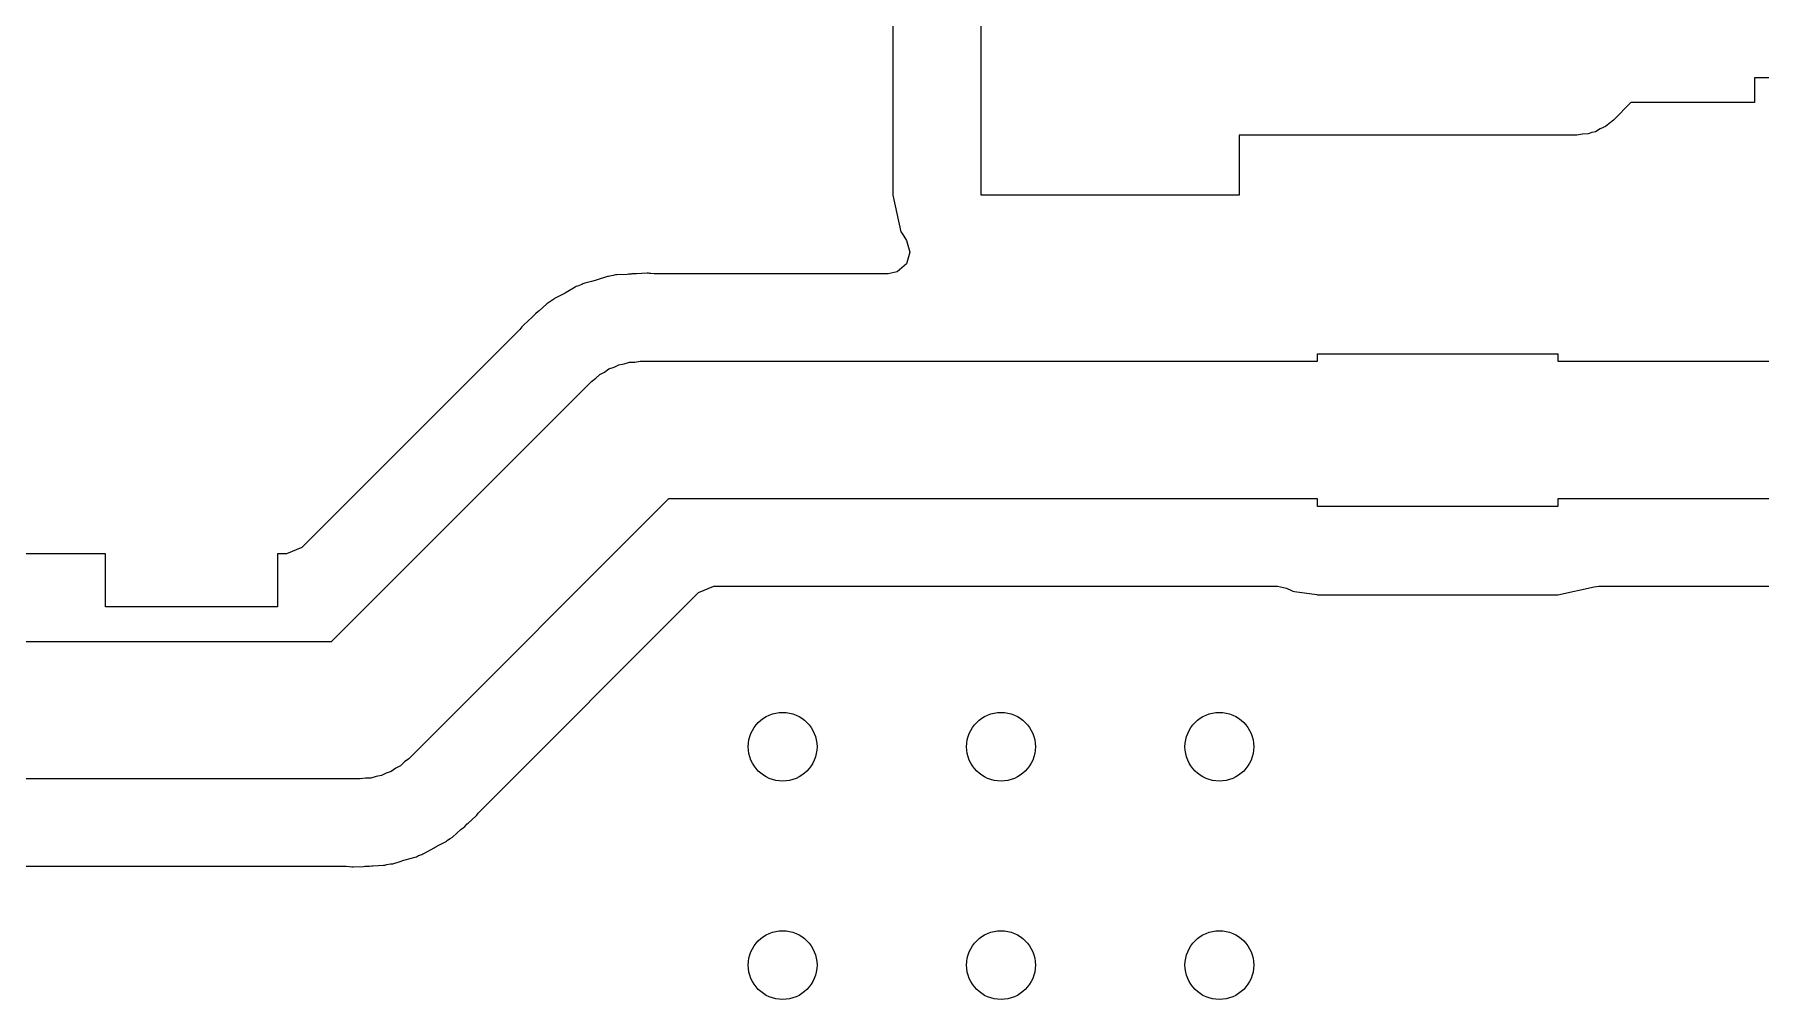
# Model space of a CAD drawing. Extents: x 0.01 to 3.57, y 0.02 to 1.96.
# Drawn here: x 1.7903 to 2.1854, y 0.4698 to 0.6908 of the extents above; entities that cross this region are included whole.
import ezdxf

# ---------------------------------------------------------------- set-up
doc = ezdxf.new("R2010")
doc.units = 0
doc.header["$MEASUREMENT"] = 0
doc.layers.add('BLACK', color=7, linetype='CONTINUOUS')

msp = doc.modelspace()

# ---------------------------------------------------------------- linework, layer by layer
at = {"layer": 'BLACK', "linetype": 'CONTINUOUS'}
for p, q in [((1.98681, 0.705157), (1.98681, 0.653976)), ((2.00701, 0.653976), (2.00701, 0.705157)), ((2.21404, 0.680906), (2.18404, 0.680906)), ((2.18404, 0.680906), (2.18404, 0.675217)), ((2.15574, 0.675217), (2.15174, 0.671215)), ((2.18404, 0.675217), (2.15574, 0.675217)), ((2.14467, 0.667996), (2.14339, 0.667756)), ((2.14598, 0.668045), (2.14467, 0.667996)), ((2.14678, 0.668388), (2.14598, 0.668045)), ((2.14764, 0.668548), (2.14678, 0.668388)), ((2.14875, 0.669235), (2.14764, 0.668548)), ((2.14996, 0.669752), (2.14875, 0.669235)), ((2.15105, 0.670653), (2.14996, 0.669752)), ((2.15132, 0.670817), (2.15105, 0.670653)), ((2.15143, 0.670963), (2.15132, 0.670817)), ((2.15174, 0.671215), (2.15143, 0.670963)), ((2.14339, 0.667756), (2.06606, 0.667756)), ((2.06606, 0.667756), (2.06606, 0.653976)), ((1.98681, 0.653976), (1.98864, 0.645586)), ((2.06606, 0.653976), (2.00701, 0.653976)), ((1.98864, 0.645586), (1.98888, 0.645213)), ((1.98888, 0.645213), (1.98888, 0.645213)), ((1.98888, 0.645213), (1.9899, 0.643627)), ((1.9899, 0.643627), (1.99068, 0.640945)), ((1.99068, 0.640945), (1.9899, 0.638263)), ((1.98778, 0.636433), (1.98572, 0.635984)), ((1.9899, 0.638263), (1.98778, 0.636433)), ((1.91406, 0.632942), (1.91196, 0.631725)), ((1.91429, 0.633072), (1.91406, 0.632942)), ((1.91406, 0.632942), (1.91406, 0.632942)), ((1.91482, 0.633243), (1.91429, 0.633072)), ((1.91554, 0.633541), (1.91482, 0.633243)), ((1.9158, 0.633674), (1.91554, 0.633541)), ((1.91603, 0.633792), (1.9158, 0.633674)), ((1.9158, 0.633674), (1.9158, 0.633674)), ((1.91628, 0.63386), (1.91603, 0.633792)), ((1.91782, 0.634272), (1.91628, 0.63386)), ((1.91628, 0.63386), (1.91628, 0.63386)), ((1.91863, 0.634489), (1.91782, 0.634272)), ((1.91888, 0.634563), (1.91863, 0.634489)), ((1.92144, 0.635395), (1.91888, 0.634563)), ((1.9217, 0.635422), (1.92144, 0.635395)), ((1.92199, 0.635453), (1.9217, 0.635422)), ((1.9217, 0.635422), (1.9217, 0.635422)), ((1.92276, 0.635595), (1.92199, 0.635453)), ((1.92329, 0.635738), (1.92276, 0.635595)), ((1.92355, 0.635752), (1.92329, 0.635738)), ((1.92598, 0.635879), (1.92355, 0.635752)), ((1.92355, 0.635752), (1.92355, 0.635752)), ((1.92624, 0.6359), (1.92598, 0.635879)), ((1.92683, 0.635961), (1.92624, 0.6359)), ((1.92704, 0.635984), (1.92683, 0.635961)), ((1.92785, 0.635984), (1.92704, 0.635984)), ((1.92811, 0.635991), (1.92785, 0.635984)), ((1.93054, 0.636118), (1.92811, 0.635991)), ((1.9308, 0.636132), (1.93054, 0.636118)), ((1.93054, 0.636118), (1.93054, 0.636118)), ((1.93106, 0.636091), (1.9308, 0.636132)), ((1.93135, 0.636045), (1.93106, 0.636091)), ((1.93106, 0.636091), (1.93106, 0.636091)), ((1.93212, 0.635984), (1.93135, 0.636045)), ((1.98572, 0.635984), (1.93212, 0.635984)), ((1.90758, 0.629138), (1.90578, 0.627511)), ((1.90778, 0.629312), (1.90758, 0.629138)), ((1.908, 0.629442), (1.90778, 0.629312)), ((1.90826, 0.629589), (1.908, 0.629443)), ((1.908, 0.629443), (1.908, 0.629442)), ((1.9089, 0.63003), (1.90826, 0.629589)), ((1.90913, 0.630215), (1.9089, 0.63003)), ((1.90933, 0.630379), (1.90913, 0.630215)), ((1.90913, 0.630215), (1.90913, 0.630215)), ((1.91173, 0.631601), (1.90933, 0.630379)), ((1.91196, 0.631725), (1.91173, 0.631601)), ((1.90419, 0.626081), (1.90219, 0.624282)), ((1.90438, 0.62626), (1.90419, 0.626081)), ((1.90495, 0.626832), (1.90438, 0.62626)), ((1.90558, 0.627342), (1.90495, 0.626832)), ((1.90578, 0.627511), (1.90558, 0.627342)), ((1.90136, 0.623242), (1.87597, 0.59785)), ((1.90187, 0.623834), (1.90136, 0.623242)), ((1.90219, 0.624282), (1.90187, 0.623834)), ((2.08404, 0.615965), (2.08404, 0.617717)), ((2.08404, 0.617717), (2.13904, 0.617717)), ((2.13904, 0.617717), (2.13904, 0.615965)), ((1.91878, 0.612081), (1.91966, 0.612957)), ((1.91966, 0.612957), (1.92077, 0.61352)), ((1.92077, 0.61352), (1.92177, 0.614248)), ((1.92177, 0.614248), (1.92295, 0.614631)), ((1.92295, 0.614631), (1.92405, 0.615194)), ((1.92405, 0.615194), (1.92528, 0.615388)), ((1.92528, 0.615388), (1.92645, 0.615771)), ((1.92645, 0.615771), (1.92769, 0.615771)), ((1.92769, 0.615771), (1.92892, 0.615965)), ((1.92892, 0.615965), (2.08404, 0.615965)), ((2.13904, 0.615965), (2.20701, 0.615965)), ((1.85828, 0.55185), (1.91778, 0.611352)), ((1.91778, 0.611352), (1.91878, 0.612081)), ((1.87597, 0.59785), (1.85144, 0.573323)), ((1.93544, 0.584469), (1.87594, 0.524967)), ((2.08404, 0.584469), (1.93544, 0.584469)), ((2.08404, 0.582717), (2.08404, 0.584469)), ((2.13904, 0.582717), (2.08404, 0.582717)), ((2.20701, 0.584469), (2.13904, 0.584469)), ((2.13904, 0.584469), (2.13904, 0.582717)), ((1.85144, 0.573323), (1.84793, 0.57187)), ((1.80654, 0.57187), (1.77398, 0.57187)), ((1.80654, 0.559724), (1.80654, 0.57187)), ((1.84793, 0.57187), (1.84591, 0.57187)), ((1.84591, 0.57187), (1.84591, 0.559724)), ((1.89236, 0.513077), (1.94228, 0.562996)), ((1.94228, 0.562996), (1.94579, 0.564449)), ((1.94579, 0.564449), (2.07483, 0.564449)), ((2.07483, 0.564449), (2.07689, 0.564001)), ((2.07689, 0.564001), (2.07802, 0.563485)), ((2.07802, 0.563485), (2.07802, 0.563485)), ((2.07802, 0.563485), (2.07835, 0.563338)), ((2.07835, 0.563338), (2.0787, 0.563287)), ((2.0787, 0.563287), (2.08386, 0.562545)), ((2.08386, 0.562545), (2.08386, 0.562545)), ((2.08386, 0.562545), (2.08404, 0.56252)), ((2.08404, 0.56252), (2.13904, 0.56252)), ((2.13904, 0.56252), (2.14738, 0.564335)), ((2.14738, 0.564335), (2.14844, 0.564449)), ((2.14844, 0.564449), (2.18749, 0.564449)), ((1.84591, 0.559724), (1.80654, 0.559724)), ((1.40997, 0.55185), (1.85828, 0.55185)), ((1.87077, 0.521688), (1.86967, 0.521125)), ((1.87195, 0.522071), (1.87077, 0.521688)), ((1.87296, 0.522799), (1.87195, 0.522071)), ((1.87406, 0.523362), (1.87296, 0.522799)), ((1.87494, 0.524238), (1.87406, 0.523362)), ((1.87594, 0.524967), (1.87494, 0.524238)), ((1.8648, 0.520354), (1.40344, 0.520354)), ((1.86603, 0.520548), (1.8648, 0.520354)), ((1.86727, 0.520548), (1.86603, 0.520548)), ((1.86845, 0.520931), (1.86727, 0.520548)), ((1.86967, 0.521125), (1.86845, 0.520931)), ((1.88877, 0.509486), (1.88934, 0.510059)), ((1.88934, 0.510059), (1.88953, 0.510237)), ((1.88953, 0.510237), (1.89134, 0.511863)), ((1.89134, 0.511863), (1.89153, 0.512037)), ((1.89134, 0.511863), (1.89134, 0.511863)), ((1.89153, 0.512037), (1.89168, 0.512248)), ((1.89168, 0.512248), (1.89186, 0.512485)), ((1.89168, 0.512248), (1.89168, 0.512248)), ((1.89186, 0.512485), (1.89236, 0.513077)), ((1.8827, 0.505076), (1.88439, 0.50594)), ((1.88439, 0.50594), (1.88459, 0.506104)), ((1.88459, 0.506104), (1.88482, 0.506289)), ((1.88459, 0.506104), (1.88459, 0.506104)), ((1.88482, 0.506289), (1.88546, 0.506729)), ((1.88546, 0.506729), (1.88594, 0.507006)), ((1.88594, 0.507006), (1.88794, 0.508808)), ((1.88794, 0.508808), (1.88814, 0.508977)), ((1.88814, 0.508977), (1.88837, 0.509161)), ((1.88837, 0.509161), (1.88877, 0.509486)), ((1.87509, 0.50183), (1.87744, 0.502459)), ((1.87744, 0.502459), (1.87769, 0.502527)), ((1.87744, 0.502459), (1.87744, 0.502459)), ((1.87769, 0.502527), (1.87798, 0.502673)), ((1.87798, 0.502673), (1.87819, 0.502778)), ((1.87819, 0.502778), (1.8789, 0.503076)), ((1.8789, 0.503076), (1.87918, 0.503167)), ((1.87918, 0.503167), (1.87943, 0.503247)), ((1.87918, 0.503167), (1.87918, 0.503167)), ((1.87943, 0.503247), (1.88176, 0.504594)), ((1.88176, 0.504594), (1.88199, 0.504717)), ((1.88199, 0.504717), (1.8827, 0.505076)), ((1.40665, 0.500335), (1.8616, 0.500335)), ((1.8616, 0.500335), (1.86237, 0.500274)), ((1.86237, 0.500274), (1.86292, 0.500187)), ((1.86292, 0.500187), (1.86318, 0.500201)), ((1.86318, 0.500201), (1.86561, 0.500328)), ((1.86318, 0.500201), (1.86318, 0.500201)), ((1.86561, 0.500328), (1.86587, 0.500335)), ((1.86587, 0.500335), (1.86668, 0.500335)), ((1.86668, 0.500335), (1.86692, 0.50036)), ((1.86692, 0.50036), (1.86748, 0.500419)), ((1.86748, 0.500419), (1.86774, 0.50044)), ((1.86774, 0.50044), (1.87017, 0.500567)), ((1.87017, 0.500567), (1.87043, 0.500581)), ((1.87017, 0.500567), (1.87017, 0.500567)), ((1.87043, 0.500581), (1.87068, 0.500648)), ((1.87068, 0.500648), (1.87096, 0.500724)), ((1.87068, 0.500648), (1.87068, 0.500648)), ((1.87096, 0.500724), (1.87173, 0.500866)), ((1.87173, 0.500866), (1.87202, 0.500896)), ((1.87202, 0.500896), (1.87228, 0.500924)), ((1.87202, 0.500896), (1.87202, 0.500896)), ((1.87228, 0.500924), (1.87396, 0.501469)), ((1.87396, 0.501469), (1.87484, 0.501756)), ((1.87484, 0.501756), (1.87509, 0.50183))]:
    msp.add_line(p, q, dxfattribs=at)
at = {"layer": 'BLACK'}
for centre in [(1.96154, 0.527717), (2.01154, 0.527717), (2.06154, 0.527717), (1.96154, 0.477717), (2.01154, 0.477717), (2.06154, 0.477717)]:
    msp.add_circle(centre, 0.007874, dxfattribs=at)

doc.saveas('drawing.dxf')
